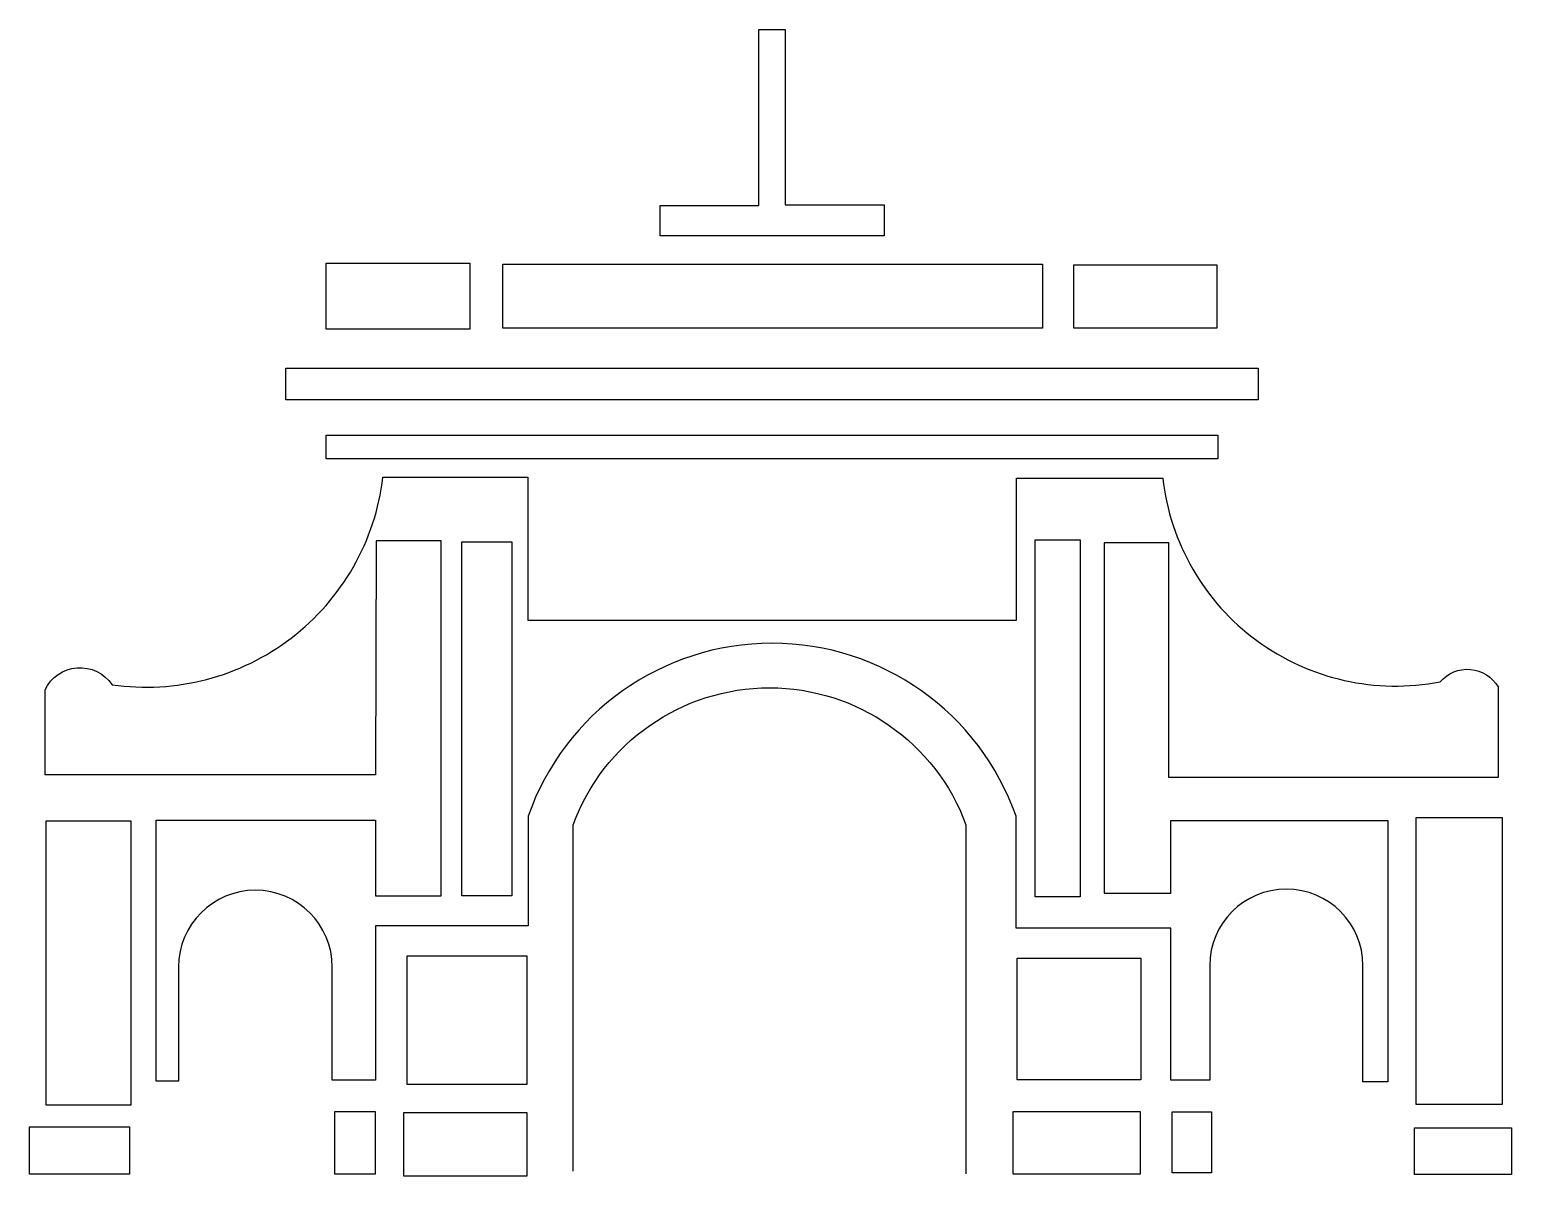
# Model space of a CAD drawing. Header units: millimetres. Extents: x 1954 to 3485, y 1009 to 2193.
import ezdxf

# ---------------------------------------------------------------- set-up
doc = ezdxf.new("R2010")
doc.units = ezdxf.units.MM

msp = doc.modelspace()

# ---------------------------------------------------------------- linework, layer by layer
for points in [[(2707.2, 2193.5), (2734.6, 2193.5), (2734.6, 2012.4), (2837, 2012.4), (2837, 1980.4), (2605.3, 1980.4), (2605.3, 2011.7), (2707.2, 2011.7)], [(2260.1, 1952.1), (2408.5, 1952.1), (2408.5, 1884.1), (2260.1, 1884.1)], [(2442.8, 1951.3), (3000.6, 1951.3), (3000.6, 1885.2), (2442.8, 1885.2)], [(3032.7, 1950.6), (3180.7, 1950.6), (3180.7, 1885.1), (3032.7, 1885.1)], [(2218.4, 1843.8), (3223.2, 1843.8), (3223.2, 1811.2), (2218.4, 1811.2)], [(2260.2, 1774.7), (3181.7, 1774.7), (3181.7, 1750.2), (2260.2, 1750.2)], [(2400.3, 1664.4), (2452.2, 1664.4), (2452.2, 1298.7), (2400.3, 1298.7)], [(2992.9, 1666.6), (3039.3, 1666.6), (3039.3, 1297.6), (2992.9, 1297.6)], [(3386.6, 1379.5), (3475.4, 1379.5), (3475.4, 1083), (3386.6, 1083)], [(1970.8, 1376.3), (2058.2, 1376.3), (2058.2, 1082.3), (1970.8, 1082.3)], [(2343.8, 1236.8), (2467.4, 1236.8), (2467.4, 1103.7), (2343.8, 1103.7)], [(2974.4, 1234.2), (3102, 1234.2), (3102, 1108.4), (2974.4, 1108.4)], [(2269.2, 1076), (2310.7, 1076), (2310.7, 1011), (2269.2, 1011)], [(2340.6, 1074.9), (2467.4, 1074.9), (2467.4, 1008.9), (2340.6, 1008.9)], [(2970, 1075.9), (3101.4, 1075.9), (3101.4, 1011.1), (2970, 1011.1)], [(3134.6, 1075.5), (3175.1, 1075.5), (3175.1, 1012.4), (3134.6, 1012.4)], [(1953.7, 1060), (2057.1, 1060), (2057.1, 1011), (1953.7, 1011)], [(3384.8, 1059.1), (3485, 1059.1), (3485, 1010.7), (3384.8, 1010.7)]]:
    msp.add_lwpolyline(points, close=True)
for points in [[(2318.9, 1731.1), (2468.7, 1731.1), (2468.7, 1583.6), (2973.7, 1583.6), (2973.7, 1730.3), (3124.7, 1730.3, 0.437542), (3411.4, 1519.8, -0.513134), (3471.4, 1514.5), (3471.4, 1421), (3131.2, 1421), (3131.2, 1663.4), (3064.2, 1663.4), (3064.2, 1301.3), (3133.1, 1301.3), (3133.1, 1376.5), (3357.4, 1376.5), (3357.4, 1106.4), (3331.7, 1106.4), (3331.7, 1226.4, 1), (3173.3, 1226.4), (3173.3, 1108.2), (3133, 1108.2), (3133, 1265.4), (2973.1, 1265.4), (2973.1, 1380.8, 0.709254), (2468.9, 1380.8), (2468.9, 1267.5), (2311.1, 1267.5), (2311.1, 1108.2), (2266.5, 1108.2), (2266.5, 1225, 1), (2107.6, 1225), (2107.6, 1107.2), (2084.5, 1107.2), (2084.5, 1376.8), (2311.2, 1376.8), (2311.2, 1298.5), (2379.1, 1298.5), (2379.1, 1665.5), (2311.7, 1665.5), (2311.2, 1423.5), (1969.7, 1423.5), (1969.7, 1511.4, -0.581232), (2039, 1516.8, 0.421472), (2318.9, 1731.1, 1.321035)], [(2515.4, 1014.2), (2515.4, 1372.1, -0.696875), (2921.4, 1372.1), (2921.4, 1011.6)]]:
    msp.add_lwpolyline(points, format="xyb")

doc.saveas('drawing.dxf')
